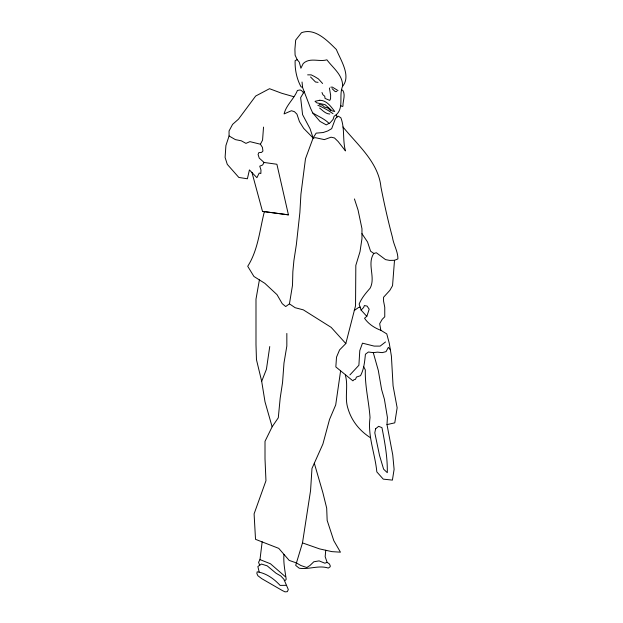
<?xml version="1.0" encoding="UTF-8"?>
<svg xmlns="http://www.w3.org/2000/svg" width="623" height="623" viewBox="0 0 623 623"><rect width="100%" height="100%" fill="white"/><g stroke="black" fill="none" stroke-linecap="round" stroke-linejoin="round"><path stroke-width="0.93" d="M283.987 554.4C283.224 562.857 285.085 571.104 286.191 579.25L285.498 580.286L284.306 580.371M342.595 86.278C351.403 75.897 340.524 59.933 336.365 49.497C327.527 40.861 315.168 27.56 301.493 32.715L295.684 40.09L294.905 49.256L295.1 55.182L297.202 59.683L299.297 62.214L300.901 68.242L303.206 63.538C309.904 57.114 319.256 62.16 326.904 59.816C333.118 68.172 342.969 74.994 342.595 86.278C338.328 95.786 345.111 109.858 334.115 116.228L333.048 119.452L330.073 122.817L326.265 124.88L319.957 121.376L312.707 112.927L310.566 108.262L302.622 87.594L302.038 82.018M363.723 366.737L365.343 369.992C364.821 386.112 368.964 401.71 370.031 417.636C367.508 436.022 375.116 453.723 376.829 471.899L383.262 479.134L392.404 480.115L394.102 469.368L392.747 454.899L386.992 424.606L387.42 417.48L384.383 399.156L381.626 389.593L378.309 370.467L373.278 352.634L368.395 352.018L365.421 354.23C364.689 361.41 364.058 368.941 360.538 375.685L356.504 377.032L355.437 379.368L353.95 379.734L352.891 380.84L335.836 366.924L336.513 357.15L339.566 349.924L345.82 343.561L355.546 305.714L355.826 265.351L360.008 251.684L361.963 238.656L361.963 228.688L358.054 210.029L354.432 198.932M263.529 127.092L262.563 140.144L260.406 144.217L262.447 147.41L262.929 151.046L261.574 152.394L258.763 152.674L258.078 154.52L259.246 158.102L264.097 162.471L276.9 164.262L288.433 214.849L262.493 211.384L251.941 172.392M342.977 126.975C357.758 145.143 378.496 162.385 380.933 187.017C384.259 203.923 388.02 220.752 392.474 237.402C393.557 244.769 398.019 251.419 397.902 258.934L394.507 260.305L392.545 285.684L389.85 290.357L383.558 297.264L383.558 301.073L384.757 307.295L384.757 316.803L382.211 319.311L379.664 323.719L380.855 330.291L386.774 333.912L389.282 343.312L391.4 356.138L393.082 385.902L397.147 407.8L394.78 422.846L386.992 424.606M325.743 550.265L325.167 556.705L327.122 562.351L329.326 563.862L330.143 565.45L330.245 566.728L328.298 568.059C318.665 564.929 308.969 569.749 299.196 568.207L295.691 565.396L302.49 542.906L310.558 490.613L311.983 468.441L322.893 444.074L329.536 419.435L335.704 404.927L340.579 371.028M262.166 541.8L259.986 559.61L258.576 562.296L259.659 565.279M269.751 346.552L266.426 369.268L261.683 381.315L265.009 401.851L272.126 426.81L265.009 441.318L265.009 458.84L265.959 480.746L254.098 513.866L255.523 539.331L278.769 548.372L289.204 560.42L296.322 562.888L300.893 565.505L304.904 566.914L306.859 567.483L309.997 565.45L313.813 561.782L319.093 560.879L324.871 563.2L327.122 562.351M264.354 211.688C259.705 230.019 258.101 250.002 247.72 266.286L253.927 276.464L264.853 283.34L277.025 294.671L282.242 303.697L285.716 306.563L289.438 303.845L292.499 285.303L292.849 271.729L293.9 260.593L296.361 244.598L299.873 212.599L300.925 194.174L305.488 158.733L313.128 138.002L316.126 133.151L323.197 132.52L327.682 130.97L331.67 128.673L335.454 118.557L338.141 116.088L340.843 117.755C344.963 128.143 342.455 140.074 345.454 150.906L338.118 141.507L334.481 137.956L331.062 137.192L324.349 139.607L315.479 137.706L313.128 138.002L303.681 128.377L299.461 121.649L296.945 114.165L294.43 111.665L291.416 110.738L284.08 113.923C286.128 105.131 294.048 98.964 297.42 90.46L300.084 89.969L301.571 90.6L303.58 92.835M259.394 279.898L255.991 299.18L255.991 344.628L256.466 359.689L261.683 381.315M293.83 96.705L281.775 93.279L269.525 88.7L255.664 96.043L238.508 119.141L232.589 124.374L229.046 130.97L229.077 135.978L225.915 145.525L225.098 157.448L227.278 164.347L238.827 177.446L247.386 178.778L249.426 169.923L256.902 177.687L259.207 173.062L260.842 173.529L260.975 170.001L259.752 166.162L262.61 164.986L264.097 162.471M394.507 260.305L389.585 260.398L385.52 259.612L376.354 252.759L373.816 253.444C366.667 264.09 375.981 277.484 370.07 288.27C365.826 293.075 361.574 298.082 359.136 304.086L361.083 310.052L366.783 316.32M304.289 91.495L300.636 97.655L302.576 114.632L310.114 128.844L313.128 138.002M272.126 426.81L278.294 417.776L280.194 398.066L282.562 382.46L283.987 363.022L286.837 346.053L286.837 333.453M349.916 374.929L358.895 365.265L359.79 350.585L362.485 343.164L374.15 346.1L380.139 346.108L385.52 341.965M361.083 310.052L363.63 307.544L364.377 305.558L367.079 306.08L369.174 309.195L366.924 316.196L364.533 318.267C368.325 323.905 374.625 328.064 380.855 330.291M354.238 310.495L358.459 307.575L360.11 307.069M336.934 91.231L335.875 91.721L334.746 91.231L332.059 88.622M297.202 59.683L295.131 60.633C294.796 69.433 296.704 78.848 300.94 86.628L302.622 87.594M329.785 114.025C325.782 114.056 322.636 110.38 319.615 108.067M373.278 352.634L377.53 352.143L382.203 352.634L386.026 351.652L388.363 347.361L390.341 349.721M330.805 87.165L332.378 87.119L338.001 90.561M286.175 585.316L280.124 585.402C274.019 578.837 266.169 573.098 257.159 571.828L256.855 573.51L257.86 575.714L261.777 578.674L282.383 590.573L284.999 591.85L287.312 591.679L288.317 589.592L283.886 579.265L280.778 575.964L276.028 573.222L267.189 565.848L261.458 564.049L257.86 566.509L259.168 571.984M307.63 74.861L311.165 74.861L314.584 76.559L318.361 78.872L322.605 83.505M262.493 211.384L288.433 214.849M318.073 82.345L315.518 82.018L310.558 76.987M319.186 104.539L322.348 105.123L324.536 107.094L327.877 107.989L330.681 110.769M260.406 144.217L249.932 141.639L245.953 143.376L241.296 140.798L235.377 139.622L229.077 135.978M317.855 105.31C323.189 107.39 328.243 110.349 332.986 113.674M259.986 559.61L270.46 563.768L285.357 576.719M302.49 542.906L319.568 548.894L331.911 551.635L340.446 552.18L333.803 540.678L327.161 520.423L326.686 508.103L322.893 492.77L314.311 463.247M312.707 112.927C317.948 116.236 324.824 118.97 329.022 123.385M289.438 303.845L295.154 307.715L303.346 309.865L331.163 327.363L345.82 343.561M373.816 253.444L370.592 251.194L367.539 241.989L361.963 233.672M340.688 105.443L342.12 106.51L342.938 106.237C342.712 101.105 345.679 95.514 343 90.67L341.63 89.619M370.389 437.696C359.666 430.805 351.715 421.047 348.031 408.758C344.27 397.708 348.615 386.33 345.321 375.139M336.256 114.718L337.066 117.077M321.982 92.5L322.878 94.704L324.754 96.254L325.019 98.426L329.731 100.389L330.556 98.862L330.642 95.28L329.403 87.983M375.63 428.819L374.797 432.806L379.539 455.483L383.604 469.166L387.296 472.67C387.592 457.453 384.85 442.509 381.961 427.666L378.628 426.319L375.63 428.819M319.763 100.256L315.012 101.308L316.764 102.826L325.097 104.68L332.184 110.878L334.738 111.509C330.938 106.556 326.686 100.295 319.763 100.256"/></g></svg>
